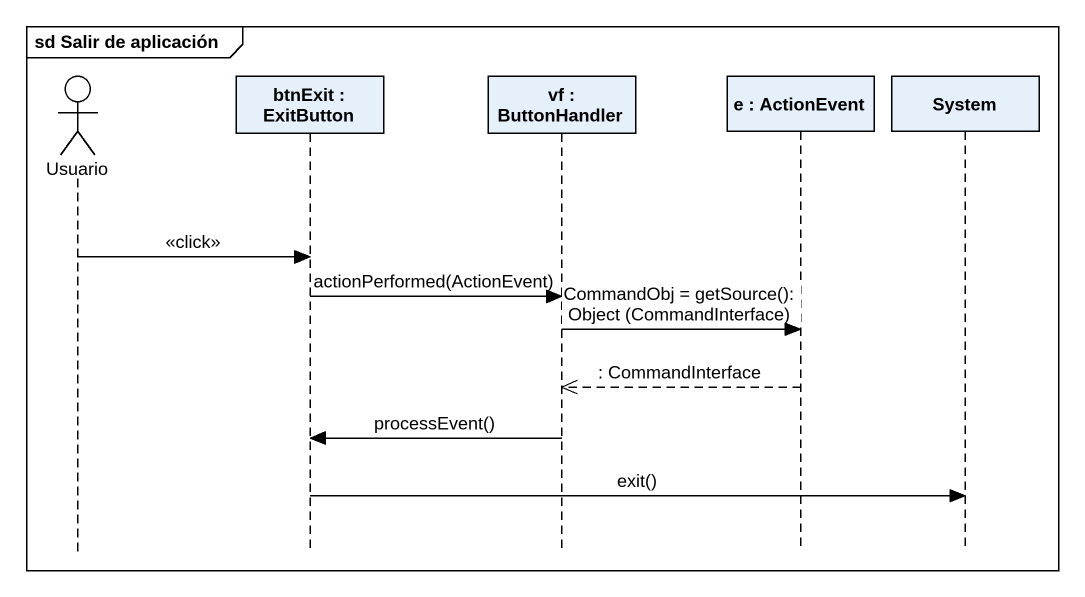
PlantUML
@startuml
mainframe sd Salir de aplicación
hide footbox
actor Usuario
participant "btnExit : ExitButton" as btnExit
participant "vf : ButtonHandler" as vf
participant "e : ActionEvent" as e
participant System

Usuario -> btnExit : <<click>>
btnExit -> vf : actionPerformed(ActionEvent)
vf -> e : CommandObj = getSource(): Object (CommandInterface)
e -->> vf : : CommandInterface
vf -> btnExit : processEvent()
btnExit -> System : exit()
@enduml
